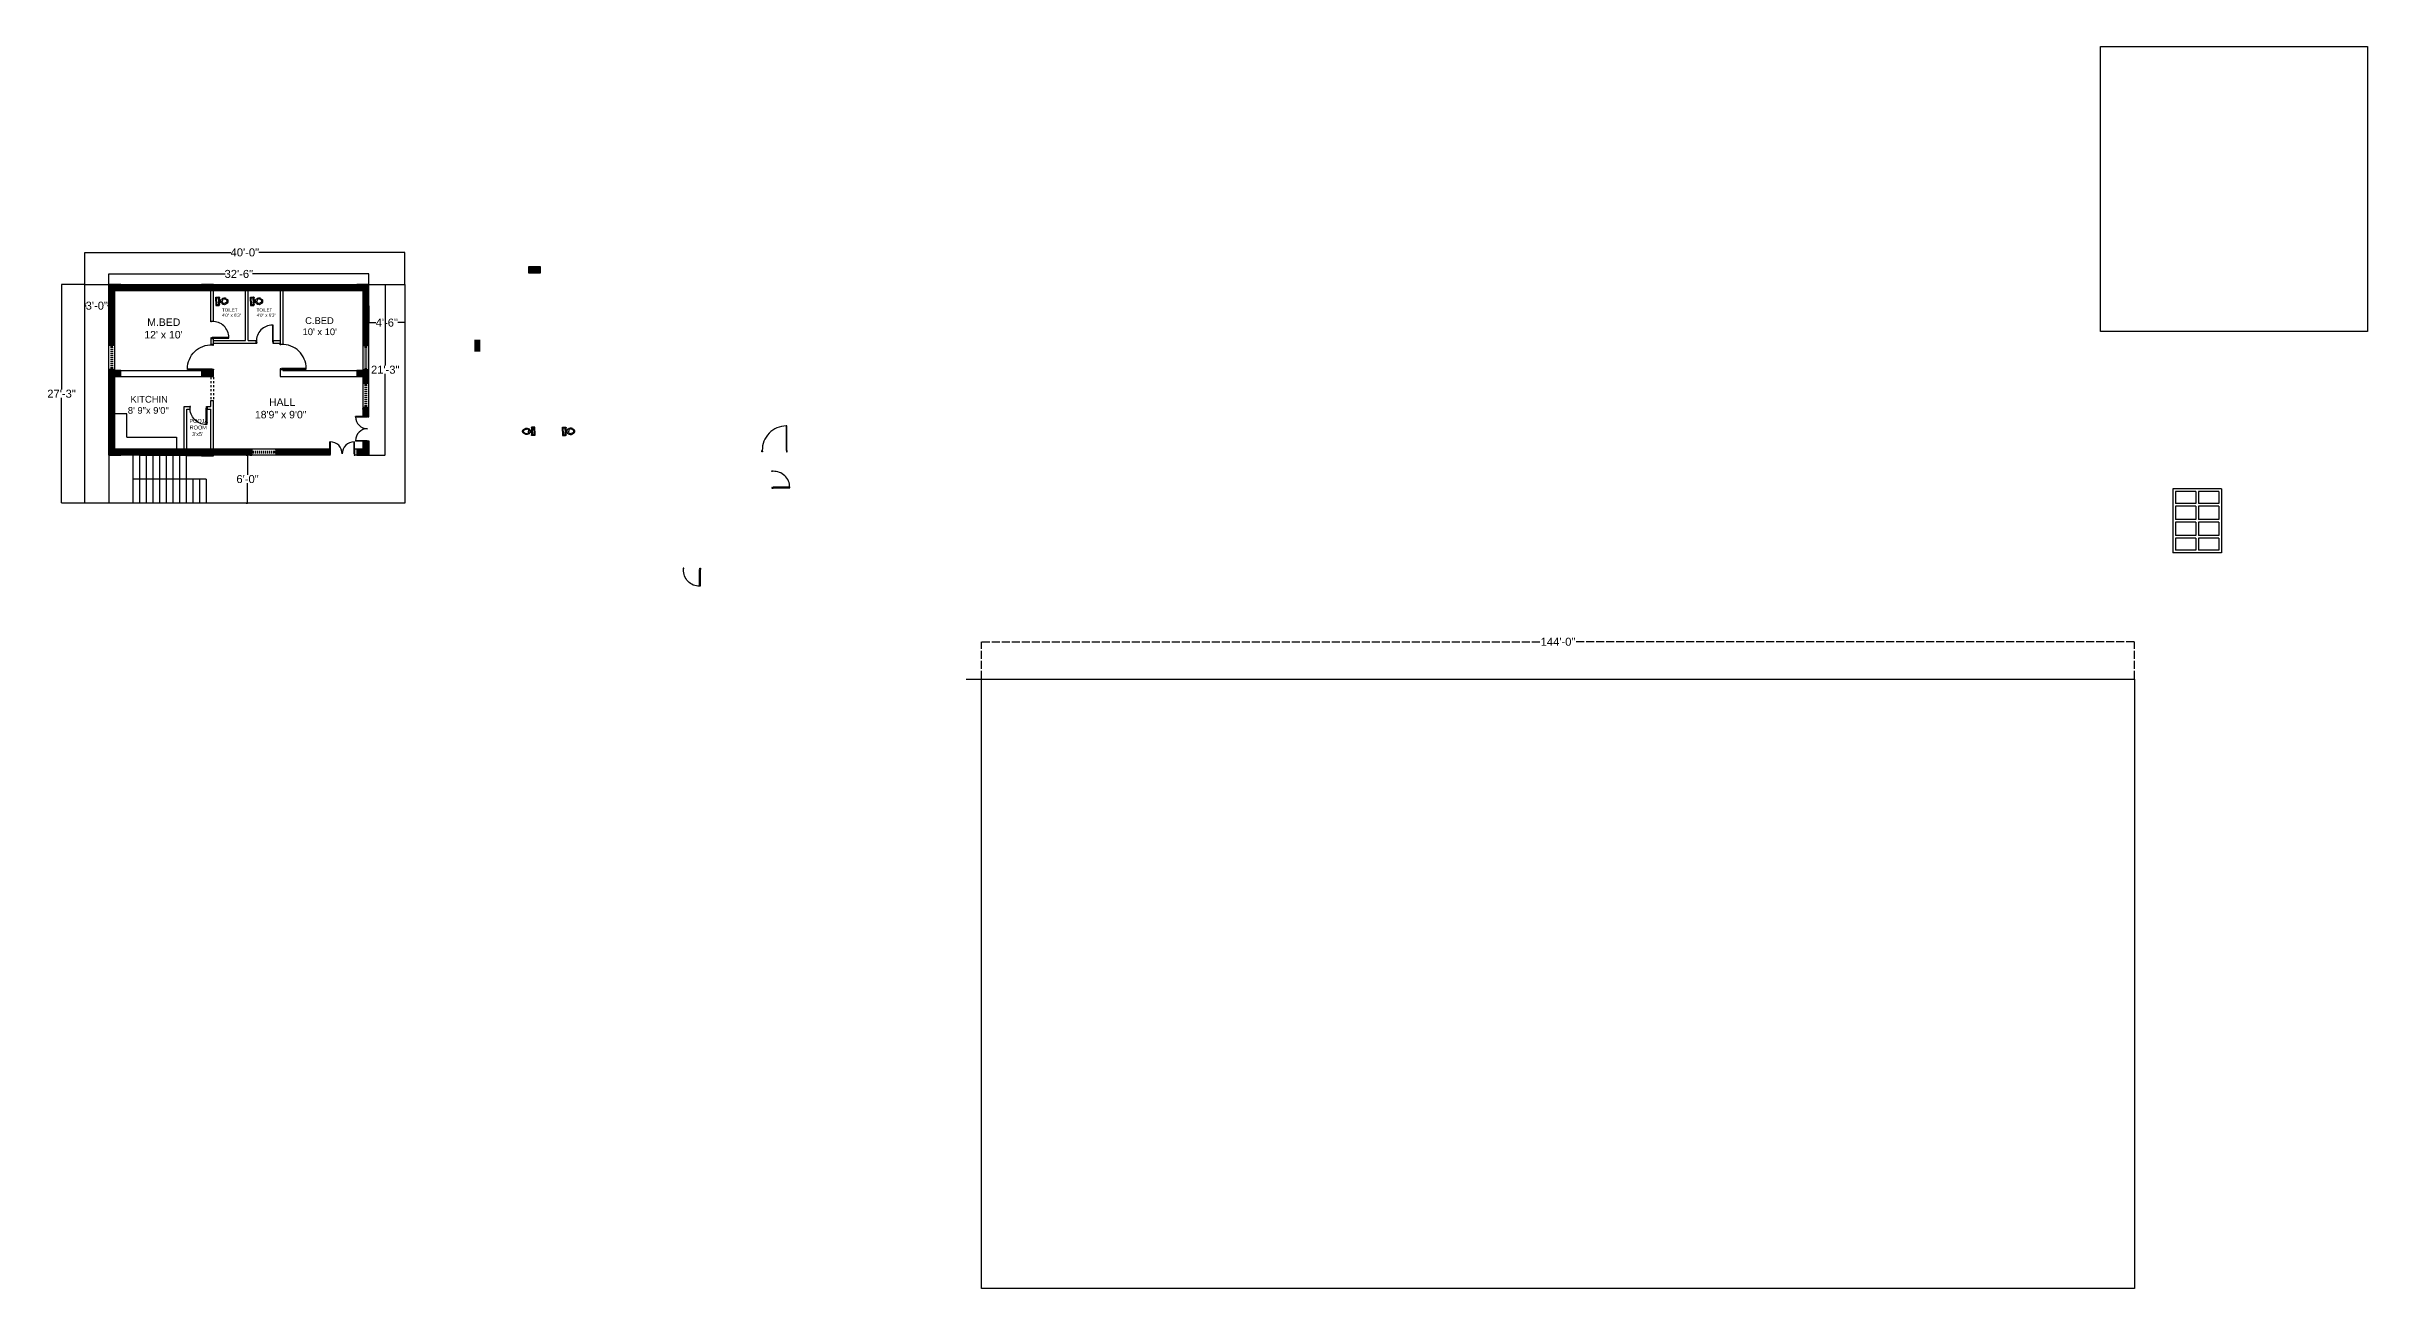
# Model space of a CAD drawing. Header units: inches. Extents: x -7493 to 22571, y -4428 to 5732.
# Drawn here: x -4310 to -829, y -3030 to -1168 of the extents above; entities that cross this region are included whole.
import ezdxf

# ---------------------------------------------------------------- set-up
doc = ezdxf.new("R2010")
doc.units = ezdxf.units.IN
doc.header["$MEASUREMENT"] = 0
doc.linetypes.add('ACAD_ISO02W100', pattern=[15, 12, -3])
doc.layers.add('dimentions', color=10, linetype='ACAD_ISO02W100')
doc.styles.get("Standard").update_dxf_attribs({"font": 'arial.ttf'})
doc.dimstyles.get("Standard").update_dxf_attribs({"dimtxt": 12, "dimasz": 0.18, "dimexe": 0, "dimexo": 0.0625, "dimgap": 0.09, "dimtad": 0, "dimtih": 1, "dimtoh": 1, "dimdec": 0, "dimrnd": 3, "dimzin": 3, "dimdsep": 46, "dimlunit": 3, "dimtxsty": 'Standard', "dimcen": 0.09, "dimclrd": 4, "dimclrt": 1, "dimadec": 0, "dimazin": 0, "dimtfac": 1, "dimtdec": 0, "dimtofl": 0, "dimtmove": 0, "dimatfit": 3, "dimfxl": 1, "dimtolj": 1, "dimtzin": 0, "dimarcsym": 0})
pattern_1 = [(45, (-123.36597, -32.24797), (-0.265165043, 0.265165043), []), (45, (-123.1892, -32.24797), (-0.265165043, 0.265165043), [])]

# ---------------------------------------------------------------- blocks, each defined once
blk = doc.blocks.new('new block')
at = {"color": 4}
for p, q in [((5074.4, -488.4), (5072.4, -488.4)), ((5072.4, -488.4), (5072.4, -488.9)), ((5072.4, -488.9), (5073.4, -488.9)), ((5073.4, -488.9), (5073.4, -489.4)), ((5073.4, -489.4), (5074.4, -489.4)), ((5074.4, -489.4), (5074.4, -488.4)), ((5072.4, -526.4), (5072.4, -525.9)), ((5072.4, -525.9), (5073.4, -525.9)), ((5074.4, -526.4), (5072.4, -526.4)), ((5073.4, -525.9), (5073.4, -525.4)), ((5073.4, -525.4), (5074.4, -525.4)), ((5074.4, -525.4), (5074.4, -526.4))]:
    blk.add_line(p, q, dxfattribs=at)
blk.add_lwpolyline([(5072.4, -488.9), (5035.4, -488.9), (5035.4, -489.9), (5072.4, -489.9)], close=True, dxfattribs=at)
blk.add_arc((5071.4, -489.9), 36, 179.9779, 271.5918, dxfattribs=at)
blk = doc.blocks.new('2')
at = {"color": 4}
for p, q in [((5142.7, -693.2), (5124.7, -693.2)), ((5124.7, -693.7), (5124.7, -693.2)), ((5142.7, -693.7), (5124.7, -693.7)), ((5144.7, -692.7), (5142.7, -692.7)), ((5142.7, -692.7), (5142.7, -693.2)), ((5142.7, -693.2), (5143.7, -693.2)), ((5143.7, -693.2), (5143.7, -693.7)), ((5143.7, -693.7), (5144.7, -693.7)), ((5144.7, -693.7), (5144.7, -692.7)), ((5142.7, -729.6), (5124.7, -729.6)), ((5124.7, -729.6), (5124.7, -730.2)), ((5142.7, -730.2), (5124.7, -730.2)), ((5142.7, -730.7), (5142.7, -730.2)), ((5142.7, -730.2), (5143.7, -730.2)), ((5142.7, -730.2), (5143.2, -730.2)), ((5144.7, -730.7), (5142.7, -730.7)), ((5143.7, -730.2), (5143.7, -729.7)), ((5143.7, -729.7), (5144.7, -729.7)), ((5144.7, -729.7), (5144.7, -730.7))]:
    blk.add_line(p, q, dxfattribs=at)
for points in [[(5124.7, -693.7), (5142.7, -693.7), (5142.7, -693.2), (5124.7, -693.2)], [(5124.7, -729.6), (5142.7, -729.6), (5142.7, -730.2), (5124.7, -730.2)]]:
    blk.add_lwpolyline(points, dxfattribs=at)
for centre, start, end in [((5142.7, -693.7), 180, 270), ((5142.7, -729.6), 90, 180)]:
    blk.add_arc(centre, 18, start, end, dxfattribs=at)
blk = doc.blocks.new('column')
at = {"true_color": 0x991b1e}
h = blk.add_hatch(color=244, dxfattribs=at)
h.dxf.hatch_style = 1
h.paths.add_polyline_path([(133, 336.4), (124, 336.4), (124, 318.4), (133, 318.4)])
blk.add_lwpolyline([(133, 318.4), (133, 336.4), (124, 336.4), (124, 318.4)], close=True)
blk = doc.blocks.new('4')
at = {"color": 4}
for p, q in [((5454.5, -549.1), (5454.5, -547.1)), ((5454.5, -547.1), (5455, -547.1)), ((5455.5, -549.1), (5454.5, -549.1)), ((5455, -547.1), (5455, -548.1)), ((5455, -548.1), (5455.5, -548.1)), ((5455.5, -548.1), (5455.5, -549.1)), ((5480, -548.1), (5479.5, -548.1)), ((5479.5, -548.1), (5479.5, -549.1)), ((5479.5, -549.1), (5480.5, -549.1)), ((5480.5, -547.1), (5480, -547.1)), ((5480, -547.1), (5480, -548.1)), ((5480.5, -549.1), (5480.5, -547.1))]:
    blk.add_line(p, q, dxfattribs=at)
blk.add_lwpolyline([(5480, -547.1), (5480, -522.1), (5479, -522.1), (5479, -547.1)], close=True, dxfattribs=at)
blk.add_arc((5479, -546.1), 24, 89.9502, 182.388, dxfattribs=at)
blk = doc.blocks.new('*D55')
at = {"color": 0, "lineweight": -2, "transparency": 16777216}
for p, q in [((-4252.3, -1524.7), (-4252.3, -1476.8)), ((-3772.3, -1524.7), (-3772.3, -1476.8))]:
    blk.add_line(p, q, dxfattribs=at)
at = {"color": 4, "lineweight": -2, "transparency": 16777216}
for p, q in [((-4252.1, -1476.8), (-4033.2, -1476.8)), ((-3772.5, -1476.8), (-3991.4, -1476.8))]:
    blk.add_line(p, q, dxfattribs=at)
at = {"color": 4, "transparency": 16777216}
for points in [[(-4252.1, -1476.8), (-4252.1, -1476.9), (-4252.3, -1476.8)], [(-3772.5, -1476.8), (-3772.5, -1476.9), (-3772.3, -1476.8)]]:
    blk.add_solid(points, dxfattribs=at)
at = {"layer": 'Defpoints', "color": 0, "transparency": 16777216}
for p in [(-4252.3, -1476.8), (-4252.3, -1524.7), (-3772.3, -1524.7)]:
    blk.add_point(p, dxfattribs=at)
at = {"color": 1, "transparency": 16777216, "insert": (-4012.3, -1476.8), "char_height": 12, "attachment_point": 5}
blk.add_mtext('\\A1;40\'-0"', dxfattribs=at)
blk = doc.blocks.new('*D56')
at = {"color": 0, "lineweight": -2, "transparency": 16777216}
for p, q in [((-4252.4, -1524.7), (-4287.2, -1524.7)), ((-4252.4, -1852.7), (-4287.2, -1852.7))]:
    blk.add_line(p, q, dxfattribs=at)
at = {"color": 4, "lineweight": -2, "transparency": 16777216}
for p, q in [((-4287.2, -1524.9), (-4287.2, -1682.5)), ((-4287.2, -1852.5), (-4287.2, -1694.9))]:
    blk.add_line(p, q, dxfattribs=at)
at = {"color": 4, "transparency": 16777216}
for points in [[(-4287.3, -1524.9), (-4287.2, -1524.9), (-4287.2, -1524.7)], [(-4287.3, -1852.5), (-4287.2, -1852.5), (-4287.2, -1852.7)]]:
    blk.add_solid(points, dxfattribs=at)
at = {"layer": 'Defpoints', "color": 0, "transparency": 16777216}
for p in [(-4252.3, -1524.7), (-4287.2, -1852.7), (-4252.3, -1852.7)]:
    blk.add_point(p, dxfattribs=at)
at = {"color": 1, "transparency": 16777216, "insert": (-4287.2, -1688.7), "char_height": 12, "attachment_point": 5}
blk.add_mtext('\\A1;27\'-3"', dxfattribs=at)
blk = doc.blocks.new('A$C73EC25F1')
for p, q in [((0.25, 0.74), (0, 0.74)), ((0, 0.74), (0, 0.55)), ((0, 0.55), (0.03, 0.52)), ((0.01, 0.74), (0.01, 0.56)), ((0.01, 0.56), (0.02, 0.55)), ((0.02, 0.55), (0.03, 0.53)), ((0.02, 0.55), (0.02, 0.55)), ((0.02, 0.55), (0.02, 0.55)), ((0.1, 0.56), (0.03, 0.53)), ((0.1, 0.54), (0.03, 0.52)), ((0.03, 0.52), (0.03, 0.52)), ((0.25, 0.7), (0.05, 0.7)), ((0.05, 0.7), (0.05, 0.59)), ((0.05, 0.59), (0.07, 0.59)), ((0.16, 0.6), (0.07, 0.59)), ((0.07, 0.59), (0.07, 0.59)), ((0.18, 0.56), (0.1, 0.56)), ((0.18, 0.54), (0.1, 0.54)), ((0.11, 0.4), (0.19, 0.45)), ((0.11, 0.29), (0.15, 0.34)), ((0.12, 0.24), (0.11, 0.29)), ((0.15, 0.15), (0.12, 0.24)), ((0.15, 0.34), (0.18, 0.35)), ((0.19, 0.08), (0.15, 0.15)), ((0.25, 0.58), (0.16, 0.6)), ((0.25, 0.53), (0.18, 0.56)), ((0.25, 0.52), (0.18, 0.54)), ((0.18, 0.35), (0.24, 0.36)), ((0.2, 0.51), (0.19, 0.47)), ((0.19, 0.47), (0.19, 0.45)), ((0.19, 0.45), (0.31, 0.45)), ((0.2, 0.08), (0.19, 0.08)), ((0.22, 0.53), (0.2, 0.51)), ((0.21, 0.49), (0.2, 0.49)), ((0.2, 0.49), (0.2, 0.49)), ((0.2, 0.49), (0.2, 0.49)), ((0.2, 0.49), (0.2, 0.48)), ((0.2, 0.48), (0.21, 0.48)), ((0.2, 0.08), (0.22, 0.06)), ((0.25, 0.5), (0.21, 0.5)), ((0.21, 0.5), (0.21, 0.5)), ((0.21, 0.5), (0.21, 0.49)), ((0.21, 0.48), (0.25, 0.48)), ((0.21, 0.48), (0.21, 0.48)), ((0.21, 0.48), (0.21, 0.48)), ((0.22, 0.06), (0.25, 0.06)), ((0.23, 0.45), (0.23, 0.48)), ((0.24, 0.36), (0.25, 0.36)), ((0.25, 0.74), (0.5, 0.74)), ((0.25, 0.7), (0.45, 0.7)), ((0.26, 0.58), (0.25, 0.58)), ((0.32, 0.56), (0.25, 0.53)), ((0.32, 0.54), (0.25, 0.52)), ((0.25, 0.52), (0.25, 0.52)), ((0.25, 0.5), (0.29, 0.5)), ((0.29, 0.48), (0.25, 0.48)), ((0.26, 0.36), (0.25, 0.36)), ((0.25, 0.06), (0.27, 0.06)), ((0.35, 0.6), (0.26, 0.58)), ((0.32, 0.35), (0.26, 0.36)), ((0.27, 0.45), (0.27, 0.48)), ((0.27, 0.06), (0.29, 0.07)), ((0.3, 0.52), (0.28, 0.53)), ((0.29, 0.49), (0.29, 0.5)), ((0.29, 0.5), (0.29, 0.5)), ((0.3, 0.49), (0.29, 0.49)), ((0.29, 0.48), (0.29, 0.48)), ((0.29, 0.48), (0.29, 0.48)), ((0.29, 0.48), (0.3, 0.48)), ((0.29, 0.07), (0.3, 0.08)), ((0.31, 0.49), (0.3, 0.52)), ((0.3, 0.48), (0.3, 0.49)), ((0.3, 0.49), (0.3, 0.49)), ((0.3, 0.49), (0.3, 0.49)), ((0.3, 0.08), (0.31, 0.08)), ((0.31, 0.45), (0.31, 0.49)), ((0.31, 0.45), (0.39, 0.4)), ((0.31, 0.08), (0.35, 0.15)), ((0.4, 0.56), (0.32, 0.56)), ((0.4, 0.54), (0.32, 0.54)), ((0.35, 0.34), (0.32, 0.35)), ((0.44, 0.59), (0.35, 0.6)), ((0.39, 0.29), (0.35, 0.34)), ((0.35, 0.15), (0.38, 0.24)), ((0.38, 0.24), (0.39, 0.29)), ((0.47, 0.53), (0.4, 0.56)), ((0.47, 0.52), (0.4, 0.54)), ((0.45, 0.59), (0.44, 0.59)), ((0.45, 0.7), (0.45, 0.59)), ((0.48, 0.55), (0.47, 0.53)), ((0.5, 0.55), (0.47, 0.52)), ((0.48, 0.55), (0.49, 0.55)), ((0.49, 0.74), (0.49, 0.56)), ((0.49, 0.55), (0.49, 0.56)), ((0.49, 0.56), (0.49, 0.56)), ((0.5, 0.74), (0.5, 0.55))]:
    blk.add_line(p, q)
for centre, radius, start, end in [((2.43, -0.34), 2.44, 164.6178, 166.2484), ((0.21, 0.2), 0.154, 166.557, 173.0452), ((0.1, 0.22), 0.0446, 174.3642, 199.9942), ((0.68, 0.44), 0.667, 201.1305, 207.7446), ((0.76, 0.12), 0.711, 161.1022, 164.4404), ((1.21, -0.04), 1.18, 158.3153, 160.9044), ((0.48, 0.34), 0.436, 208.1436, 219.081), ((0.34, 0.22), 0.255, 219.2937, 233.7294), ((0.22, 0.07), 0.061, 233.2861, 254.7689), ((0.27, 0.24), 0.241, 253.7934, 264.6213), ((0.23, 0.24), 0.241, 275.3787, 286.2066), ((0.28, 0.07), 0.061, 285.2311, 306.7139), ((0.16, 0.22), 0.255, 306.2706, 320.7063), ((0.02, 0.34), 0.436, 320.919, 331.8564), ((-0.71, -0.04), 1.18, 19.0956, 21.6847), ((-0.26, 0.12), 0.711, 15.5596, 18.8978), ((-0.18, 0.44), 0.667, 332.2554, 338.8695), ((-1.93, -0.34), 2.44, 13.7516, 15.3822), ((0.29, 0.2), 0.154, 6.9548, 13.443), ((0.4, 0.22), 0.0446, 340.0058, 5.6358)]:
    blk.add_arc(centre, radius, start, end)
blk = doc.blocks.new('*D57')
at = {"color": 0, "lineweight": -2, "transparency": 16777216}
for p, q in [((-4252.3, -1553), (-4252.3, -1556.7)), ((-4216.3, -1553), (-4216.3, -1556.7))]:
    blk.add_line(p, q, dxfattribs=at)
at = {"color": 4, "lineweight": -2, "transparency": 16777216}
for p, q in [((-4252.1, -1556.7), (-4250.3, -1556.7)), ((-4216.5, -1556.7), (-4218.3, -1556.7))]:
    blk.add_line(p, q, dxfattribs=at)
at = {"color": 4, "transparency": 16777216}
for points in [[(-4252.1, -1556.6), (-4252.1, -1556.7), (-4252.3, -1556.7)], [(-4216.5, -1556.6), (-4216.5, -1556.7), (-4216.3, -1556.7)]]:
    blk.add_solid(points, dxfattribs=at)
at = {"layer": 'Defpoints', "color": 0, "transparency": 16777216}
for p in [(-4252.3, -1552.9), (-4252.3, -1556.7), (-4216.3, -1552.9)]:
    blk.add_point(p, dxfattribs=at)
at = {"color": 1, "transparency": 16777216, "insert": (-4234.3, -1556.7), "char_height": 12, "attachment_point": 5}
blk.add_mtext('\\A1;3\'-0"', dxfattribs=at)
blk = doc.blocks.new('*D58')
at = {"color": 0, "lineweight": -2, "transparency": 16777216}
for p, q in [((-3826.3, -1556.7), (-3826.3, -1582.1)), ((-3772.3, -1556.7), (-3772.3, -1582.1))]:
    blk.add_line(p, q, dxfattribs=at)
at = {"color": 4, "lineweight": -2, "transparency": 16777216}
for p, q in [((-3826.1, -1582.1), (-3815.6, -1582.1)), ((-3772.5, -1582.1), (-3783, -1582.1))]:
    blk.add_line(p, q, dxfattribs=at)
at = {"color": 4, "transparency": 16777216}
for points in [[(-3826.1, -1582.1), (-3826.1, -1582.2), (-3826.3, -1582.1)], [(-3772.5, -1582.1), (-3772.5, -1582.2), (-3772.3, -1582.1)]]:
    blk.add_solid(points, dxfattribs=at)
at = {"layer": 'Defpoints', "color": 0, "transparency": 16777216}
for p in [(-3826.3, -1556.7), (-3772.3, -1556.7), (-3826.3, -1582.1)]:
    blk.add_point(p, dxfattribs=at)
at = {"color": 1, "transparency": 16777216, "insert": (-3799.3, -1582.1), "char_height": 12, "attachment_point": 5}
blk.add_mtext('\\A1;4\'-6"', dxfattribs=at)
blk = doc.blocks.new('*D59')
at = {"color": 0, "lineweight": -2, "transparency": 16777216}
for p, q in [((-4010.5, -1780.7), (-4008.2, -1780.7)), ((-4010.5, -1852.7), (-4008.2, -1852.7))]:
    blk.add_line(p, q, dxfattribs=at)
at = {"color": 4, "lineweight": -2, "transparency": 16777216}
for p, q in [((-4008.2, -1780.9), (-4008.2, -1810.5)), ((-4008.2, -1852.5), (-4008.2, -1822.9))]:
    blk.add_line(p, q, dxfattribs=at)
at = {"color": 4, "transparency": 16777216}
for points in [[(-4008.2, -1780.9), (-4008.2, -1780.9), (-4008.2, -1780.7)], [(-4008.2, -1852.5), (-4008.2, -1852.5), (-4008.2, -1852.7)]]:
    blk.add_solid(points, dxfattribs=at)
at = {"layer": 'Defpoints', "color": 0, "transparency": 16777216}
for p in [(-4010.5, -1780.7), (-4010.5, -1852.7), (-4008.2, -1852.7)]:
    blk.add_point(p, dxfattribs=at)
at = {"color": 1, "transparency": 16777216, "insert": (-4008.2, -1816.7), "char_height": 12, "attachment_point": 5}
blk.add_mtext('\\A1;6\'-0"', dxfattribs=at)
blk = doc.blocks.new('*D60')
at = {"color": 0, "lineweight": -2, "transparency": 16777216}
for p, q in [((-4216.3, -1524.7), (-4216.3, -1509.1)), ((-3826.3, -1524.7), (-3826.3, -1509.1))]:
    blk.add_line(p, q, dxfattribs=at)
at = {"color": 4, "lineweight": -2, "transparency": 16777216}
for p, q in [((-4216.1, -1509.1), (-4042, -1509.1)), ((-3826.5, -1509.1), (-4000.6, -1509.1))]:
    blk.add_line(p, q, dxfattribs=at)
at = {"color": 4, "transparency": 16777216}
for points in [[(-4216.1, -1509), (-4216.1, -1509.1), (-4216.3, -1509.1)], [(-3826.5, -1509), (-3826.5, -1509.1), (-3826.3, -1509.1)]]:
    blk.add_solid(points, dxfattribs=at)
at = {"layer": 'Defpoints', "color": 0, "transparency": 16777216}
for p in [(-4216.3, -1509.1), (-4216.3, -1524.7), (-3826.3, -1524.7)]:
    blk.add_point(p, dxfattribs=at)
at = {"color": 1, "transparency": 16777216, "insert": (-4021.3, -1509.1), "char_height": 12, "attachment_point": 5}
blk.add_mtext('\\A1;32\'-6"', dxfattribs=at)
blk = doc.blocks.new('*D61')
at = {"color": 0, "lineweight": -2, "transparency": 16777216}
for p, q in [((-3826.2, -1524.7), (-3801.7, -1524.7)), ((-3826.2, -1780.7), (-3801.7, -1780.7))]:
    blk.add_line(p, q, dxfattribs=at)
at = {"color": 4, "lineweight": -2, "transparency": 16777216}
for p, q in [((-3801.7, -1524.9), (-3801.7, -1646.5)), ((-3801.7, -1780.5), (-3801.7, -1658.9))]:
    blk.add_line(p, q, dxfattribs=at)
at = {"color": 4, "transparency": 16777216}
for points in [[(-3801.8, -1524.9), (-3801.7, -1524.9), (-3801.7, -1524.7)], [(-3801.8, -1780.5), (-3801.7, -1780.5), (-3801.7, -1780.7)]]:
    blk.add_solid(points, dxfattribs=at)
at = {"layer": 'Defpoints', "color": 0, "transparency": 16777216}
for p in [(-3826.3, -1524.7), (-3826.3, -1780.7), (-3801.7, -1780.7)]:
    blk.add_point(p, dxfattribs=at)
at = {"color": 1, "transparency": 16777216, "insert": (-3801.7, -1652.7), "char_height": 12, "attachment_point": 5}
blk.add_mtext('\\A1;21\'-3"', dxfattribs=at)
blk = doc.blocks.new('*D68')
at = {"layer": 'Defpoints', "color": 0, "transparency": 16777216}
for p in [(-1178.3, -2060.6), (-2907.2, -2116.5), (-1178.3, -2116.5)]:
    blk.add_point(p, dxfattribs=at)
at = {"layer": 'dimentions', "color": 0, "lineweight": -2, "transparency": 16777216}
for p, q in [((-2907.2, -2116.4), (-2907.2, -2060.6)), ((-2907, -2060.6), (-2067.5, -2060.6)), ((-1178.5, -2060.6), (-2017.9, -2060.6)), ((-1178.3, -2116.4), (-1178.3, -2060.6))]:
    blk.add_line(p, q, dxfattribs=at)
at = {"layer": 'dimentions', "color": 0, "transparency": 16777216}
for points in [[(-2907, -2060.5), (-2907, -2060.6), (-2907.2, -2060.6)], [(-1178.5, -2060.5), (-1178.5, -2060.6), (-1178.3, -2060.6)]]:
    blk.add_solid(points, dxfattribs=at)
at = {"layer": 'dimentions', "color": 5, "transparency": 16777216, "insert": (-2042.7, -2060.6), "char_height": 12, "attachment_point": 5}
blk.add_mtext('\\A1;144\'-0"', dxfattribs=at)

msp = doc.modelspace()

# ---------------------------------------------------------------- hatches: boundary and pattern name
at = {"true_color": 0xf8d731}
h = msp.add_hatch(dxfattribs=at)
h.set_pattern_fill('ANSI32', color=40)
h.set_pattern_definition(pattern_1)
h.paths.add_polyline_path([(-4077.3, -1524.7), (-4198.3, -1524.7), (-4198.3, -1533.7), (-4077.3, -1533.7)])
h.paths.add_polyline_path([(-4207.3, -1533.7), (-4216.3, -1533.7), (-4216.3, -1616.2), (-4207.3, -1616.2)])
h.paths.add_polyline_path([(-3844.3, -1524.7), (-4059.3, -1524.7), (-4059.3, -1533.7), (-3844.3, -1533.7)])
h.paths.add_polyline_path([(-3826.3, -1533.7), (-3835.3, -1533.7), (-3835.3, -1616.7), (-3826.3, -1616.7)])
h = msp.add_hatch(color=2)
h.dxf.hatch_style = 1
h.paths.add_polyline_path([(-4209.8, -1619.2), (-4209.8, -1616.2), (-4213.8, -1616.2), (-4213.8, -1619.2)])
h.paths.add_polyline_path([(-4209.8, -1652.2), (-4209.8, -1649.2), (-4213.8, -1649.2), (-4213.8, -1652.2)])
h = msp.add_hatch(color=2)
h.dxf.hatch_style = 1
h.paths.add_polyline_path([(-3828.8, -1619.7), (-3828.8, -1616.7), (-3832.8, -1616.7), (-3832.8, -1619.7)])
h.paths.add_polyline_path([(-3828.8, -1652.7), (-3828.8, -1649.7), (-3832.8, -1649.7), (-3832.8, -1652.7)])
at = {"true_color": 0x991b1e}
h = msp.add_hatch(color=244, dxfattribs=at)
h.dxf.hatch_style = 1
h.paths.add_polyline_path([(-3659.1, -1607.4), (-3668.1, -1607.4), (-3668.1, -1625.4), (-3659.1, -1625.4)])
at = {"true_color": 0xf8d731}
h = msp.add_hatch(dxfattribs=at)
h.set_pattern_fill('ANSI32', color=40)
h.set_pattern_definition(pattern_1)
h.paths.add_polyline_path([(-3826.3, -1662.7), (-3835.3, -1662.7), (-3835.3, -1673.4), (-3826.3, -1673.4)])
h.paths.add_polyline_path([(-3826.3, -1709.4), (-3835.3, -1709.4), (-3835.3, -1722.1), (-3826.3, -1722.1)])
h.paths.add_polyline_path([(-3826.3, -1760.1), (-3828.3, -1760.1), (-3835.3, -1760.1), (-3835.3, -1771.7), (-3826.3, -1771.7)])
h.paths.add_polyline_path([(-3885.3, -1771.7), (-3966, -1771.7), (-3966, -1780.7), (-3885.3, -1780.7)])
h.paths.add_polyline_path([(-4002, -1780.7), (-4059.3, -1780.7), (-4059.3, -1781.7), (-4077.3, -1781.7), (-4216.3, -1780.7), (-4077.3, -1780.7), (-4077.3, -1771.7), (-4002, -1771.7)])
h.paths.add_polyline_path([(-4077.3, -1771.7), (-4207.3, -1771.7), (-4207.3, -1652.2), (-4216.3, -1652.2), (-4216.3, -1780.7), (-4077.3, -1780.7)])
h = msp.add_hatch(color=2)
h.dxf.hatch_style = 1
h.paths.add_polyline_path([(-3828.8, -1676.4), (-3828.8, -1673.4), (-3832.8, -1673.4), (-3832.8, -1676.4)])
h.paths.add_polyline_path([(-3828.8, -1709.4), (-3828.8, -1706.4), (-3832.8, -1706.4), (-3832.8, -1709.4)])
h = msp.add_hatch(color=2)
h.dxf.hatch_style = 1
h.paths.add_polyline_path([(-3999, -1774.2), (-4002, -1774.2), (-4002, -1778.2), (-3999, -1778.2)])
h.paths.add_polyline_path([(-3966, -1774.2), (-3969, -1774.2), (-3969, -1778.2), (-3966, -1778.2)])

# ---------------------------------------------------------------- linework, layer by layer
for p, q in [((-4252.3, -1524.7), (-3772.3, -1524.7)), ((-4252.3, -1852.7), (-4252.3, -1524.7)), ((-4216.3, -1780.7), (-4216.3, -1524.7)), ((-3826.3, -1722.1), (-3826.3, -1524.7)), ((-3772.3, -1524.7), (-3772.3, -1852.7)), ((-4207.3, -1533.7), (-3835.3, -1533.7)), ((-4207.3, -1771.7), (-4207.3, -1533.7)), ((-4063.3, -1580.9), (-4063.3, -1533.7)), ((-4059.3, -1579.9), (-4059.3, -1533.7)), ((-4011.3, -1608.7), (-4011.3, -1533.7)), ((-4007.3, -1608.7), (-4007.3, -1533.7)), ((-3959.3, -1533.7), (-3959.3, -1614.7)), ((-3955.3, -1533.7), (-3955.3, -1614.2)), ((-3835.3, -1533.7), (-3835.3, -1722.1)), ((-4063.3, -1579.9), (-4059.3, -1579.9)), ((-4207.3, -1616.2), (-4216.3, -1616.2)), ((-4213.8, -1619.2), (-4209.8, -1619.2)), ((-4213.8, -1622.2), (-4209.8, -1622.2)), ((-4213.8, -1625.2), (-4209.8, -1625.2)), ((-4213.8, -1628.2), (-4209.8, -1628.2)), ((-4213.8, -1631.2), (-4209.8, -1631.2)), ((-4213.8, -1634.2), (-4209.8, -1634.2)), ((-4063.3, -1605.9), (-4059.3, -1605.9)), ((-4063.3, -1605.9), (-4063.3, -1614.7)), ((-4059.3, -1614.7), (-4063.3, -1614.7)), ((-4059.3, -1614.7), (-4059.3, -1605.9)), ((-4059.3, -1608.7), (-4011.3, -1608.7)), ((-4059.3, -1612.7), (-3994.4, -1612.7)), ((-4059.3, -1615.7), (-4059.3, -1612.7)), ((-4007.3, -1608.7), (-3995.4, -1608.7)), ((-3995.4, -1612.7), (-3995.4, -1608.7)), ((-3970.4, -1612.7), (-3959.3, -1612.7)), ((-3969.4, -1608.7), (-3959.3, -1608.7)), ((-3969.4, -1611.7), (-3969.4, -1608.7)), ((-3959.3, -1612.7), (-3959.3, -1615.2)), ((-3959.3, -1614.2), (-3955.3, -1614.2)), ((-3826.3, -1616.7), (-3835.3, -1616.7)), ((-3832.8, -1619.7), (-3828.8, -1619.7)), ((-3832.8, -1622.7), (-3828.8, -1622.7)), ((-3832.8, -1625.7), (-3828.8, -1625.7)), ((-3832.8, -1628.7), (-3828.8, -1628.7)), ((-3832.8, -1631.7), (-3828.8, -1631.7)), ((-3832.8, -1634.7), (-3828.8, -1634.7)), ((-4207.3, -1652.2), (-4216.3, -1652.2)), ((-4213.8, -1637.2), (-4209.8, -1637.2)), ((-4213.8, -1640.2), (-4209.8, -1640.2)), ((-4213.8, -1643.2), (-4209.8, -1643.2)), ((-4213.8, -1646.2), (-4209.8, -1646.2)), ((-4213.8, -1649.2), (-4209.8, -1649.2)), ((-4213.8, -1652.2), (-4209.8, -1652.2)), ((-4207.3, -1652.2), (-4207.3, -1651.2)), ((-4207.3, -1653.7), (-4063.3, -1653.7)), ((-4207.3, -1662.7), (-4063.3, -1662.7)), ((-4063.3, -1653.7), (-4063.3, -1652.7)), ((-4059.3, -1652.7), (-4063.3, -1652.7)), ((-4059.3, -1662.7), (-4059.3, -1651.7)), ((-3959.3, -1651.2), (-3959.3, -1662.7)), ((-3959.3, -1652.2), (-3955.3, -1652.2)), ((-3959.3, -1662.7), (-3835.3, -1662.7)), ((-3955.3, -1652.2), (-3955.3, -1653.7)), ((-3955.3, -1653.7), (-3835.3, -1653.7)), ((-3826.3, -1652.7), (-3835.3, -1652.7)), ((-3832.8, -1637.7), (-3828.8, -1637.7)), ((-3832.8, -1640.7), (-3828.8, -1640.7)), ((-3832.8, -1643.7), (-3828.8, -1643.7)), ((-3832.8, -1646.7), (-3828.8, -1646.7)), ((-3832.8, -1649.7), (-3828.8, -1649.7)), ((-3832.8, -1652.7), (-3828.8, -1652.7)), ((-4063.3, -1698.7), (-4059.3, -1698.7)), ((-4063.3, -1707.7), (-4063.3, -1698.7)), ((-4059.3, -1771.7), (-4059.3, -1698.7)), ((-3826.3, -1673.4), (-3835.3, -1673.4)), ((-3832.8, -1676.4), (-3828.8, -1676.4)), ((-3832.8, -1679.4), (-3828.8, -1679.4)), ((-3832.8, -1682.4), (-3828.8, -1682.4)), ((-3832.8, -1685.4), (-3828.8, -1685.4)), ((-3832.8, -1688.4), (-3828.8, -1688.4)), ((-3832.8, -1691.4), (-3828.8, -1691.4)), ((-3832.8, -1694.4), (-3828.8, -1694.4)), ((-3832.8, -1697.4), (-3828.8, -1697.4)), ((-3832.8, -1700.4), (-3828.8, -1700.4)), ((-3832.8, -1703.4), (-3828.8, -1703.4)), ((-4189.3, -1718.8), (-4207.3, -1718.8)), ((-4189.3, -1753.7), (-4189.3, -1718.8)), ((-4103.3, -1771.7), (-4103.3, -1707.7)), ((-4103.3, -1707.7), (-4095, -1707.7)), ((-4099.3, -1771.7), (-4099.3, -1711.7)), ((-4099.3, -1711.7), (-4095, -1711.7)), ((-4095, -1707.7), (-4095, -1711.7)), ((-4069, -1707.7), (-4063.3, -1707.7)), ((-4069, -1707.7), (-4069, -1711.7)), ((-4069, -1711.7), (-4063.3, -1711.7)), ((-4063.3, -1771.7), (-4063.3, -1711.7)), ((-3826.3, -1709.4), (-3835.3, -1709.4)), ((-3826.3, -1722.1), (-3835.3, -1722.1)), ((-3832.8, -1706.4), (-3828.8, -1706.4)), ((-3832.8, -1709.4), (-3828.8, -1709.4)), ((-3885.3, -1771.7), (-4207.3, -1771.7)), ((-4189.3, -1753.7), (-4115, -1753.7)), ((-4115, -1753.7), (-4115, -1771.7)), ((-4002, -1771.7), (-4002, -1780.7)), ((-3999, -1778.2), (-3999, -1774.2)), ((-3996, -1778.2), (-3996, -1774.2)), ((-3993, -1778.2), (-3993, -1774.2)), ((-3990, -1778.2), (-3990, -1774.2)), ((-3987, -1778.2), (-3987, -1774.2)), ((-3984, -1778.2), (-3984, -1774.2)), ((-3981, -1778.2), (-3981, -1774.2)), ((-3978, -1778.2), (-3978, -1774.2)), ((-3975, -1778.2), (-3975, -1774.2)), ((-3972, -1778.2), (-3972, -1774.2)), ((-3969, -1778.2), (-3969, -1774.2)), ((-3966, -1771.7), (-3966, -1780.7)), ((-3966, -1778.2), (-3966, -1774.2)), ((-3885.3, -1780.7), (-3885.3, -1771.7)), ((-3835.3, -1771.7), (-3847.3, -1771.7)), ((-3847.3, -1780.7), (-3847.3, -1771.7)), ((-3826.3, -1760.1), (-3835.3, -1760.1)), ((-3835.3, -1760.1), (-3835.3, -1771.7)), ((-3826.3, -1759.1), (-3826.3, -1780.7)), ((-4216.3, -1780.7), (-4216.3, -1852.7)), ((-3884.3, -1780.7), (-4216.3, -1780.7)), ((-4180.3, -1780.7), (-4180.3, -1852.7)), ((-4170.3, -1780.7), (-4170.3, -1852.7)), ((-4160.3, -1780.7), (-4160.3, -1852.7)), ((-4150.3, -1780.7), (-4150.3, -1852.7)), ((-4140.3, -1780.7), (-4140.3, -1852.7)), ((-4130.3, -1780.7), (-4130.3, -1852.7)), ((-4120.3, -1780.7), (-4120.3, -1852.7)), ((-4110.3, -1780.7), (-4110.3, -1852.7)), ((-4100.3, -1780.7), (-4100.3, -1852.7)), ((-3826.3, -1780.7), (-3848.3, -1780.7)), ((-4070.3, -1816.7), (-4180.3, -1816.7)), ((-4090.3, -1816.7), (-4090.3, -1852.7)), ((-4080.3, -1816.7), (-4080.3, -1852.7)), ((-4070.3, -1816.7), (-4070.3, -1852.7)), ((-1047.8, -1831.1), (-1120.8, -1831.1)), ((-1120.8, -1831.1), (-1120.8, -1927.1)), ((-1086.3, -1835.1), (-1116.8, -1835.1)), ((-1116.8, -1835.1), (-1116.8, -1853.1)), ((-1086.3, -1835.1), (-1086.3, -1853.1)), ((-1051.8, -1835.1), (-1082.3, -1835.1)), ((-1082.3, -1835.1), (-1082.3, -1853.1)), ((-1051.8, -1835.1), (-1051.8, -1853.1)), ((-1047.8, -1831.1), (-1047.8, -1927.1)), ((-3772.3, -1852.7), (-4252.3, -1852.7)), ((-1086.3, -1853.1), (-1116.8, -1853.1)), ((-1086.3, -1857.1), (-1116.8, -1857.1)), ((-1116.8, -1857.1), (-1116.8, -1877.1)), ((-1086.3, -1877.1), (-1116.8, -1877.1)), ((-1086.3, -1857.1), (-1086.3, -1877.1)), ((-1051.8, -1853.1), (-1082.3, -1853.1)), ((-1051.8, -1857.1), (-1082.3, -1857.1)), ((-1082.3, -1857.1), (-1082.3, -1877.1)), ((-1051.8, -1877.1), (-1082.3, -1877.1)), ((-1051.8, -1857.1), (-1051.8, -1877.1)), ((-1086.3, -1881.1), (-1116.8, -1881.1)), ((-1116.8, -1881.1), (-1116.8, -1901.1)), ((-1086.3, -1901.1), (-1116.8, -1901.1)), ((-1086.3, -1905.1), (-1116.8, -1905.1)), ((-1116.8, -1905.1), (-1116.8, -1923.1)), ((-1086.3, -1881.1), (-1086.3, -1901.1)), ((-1086.3, -1905.1), (-1086.3, -1923.1)), ((-1051.8, -1881.1), (-1082.3, -1881.1)), ((-1082.3, -1881.1), (-1082.3, -1901.1)), ((-1051.8, -1901.1), (-1082.3, -1901.1)), ((-1051.8, -1905.1), (-1082.3, -1905.1)), ((-1082.3, -1905.1), (-1082.3, -1923.1)), ((-1051.8, -1881.1), (-1051.8, -1901.1)), ((-1051.8, -1905.1), (-1051.8, -1923.1)), ((-1047.8, -1927.1), (-1120.8, -1927.1)), ((-1086.3, -1923.1), (-1116.8, -1923.1)), ((-1051.8, -1923.1), (-1082.3, -1923.1)), ((-2930.4, -2116.5), (-1178.3, -2116.5)), ((-2907.2, -3030.4), (-2907.2, -2116.5)), ((-1178.3, -2116.5), (-1178.3, -3030.4)), ((-1178.3, -3030.4), (-2907.2, -3030.4))]:
    msp.add_line(p, q)
at = {"color": 7, "lineweight": 0}
for p, q in [((-4077.3, -1524.7), (-4198.3, -1524.7)), ((-3844.3, -1524.7), (-4059.3, -1524.7)), ((-4216.3, -1533.7), (-4216.3, -1616.2)), ((-4207.3, -1616.2), (-4207.3, -1533.7)), ((-4198.3, -1533.7), (-4077.3, -1533.7)), ((-4059.3, -1533.7), (-3844.3, -1533.7)), ((-3835.3, -1533.7), (-3835.3, -1616.7)), ((-3826.3, -1616.7), (-3826.3, -1533.7)), ((-4216.3, -1616.2), (-4207.3, -1616.2)), ((-3835.3, -1616.7), (-3826.3, -1616.7))]:
    msp.add_line(p, q, dxfattribs=at)
at = {"lineweight": 0}
for p, q in [((-4198.3, -1524.7), (-4198.3, -1533.7)), ((-4077.3, -1533.7), (-4077.3, -1524.7)), ((-4059.3, -1524.7), (-4059.3, -1533.7)), ((-3844.3, -1533.7), (-3844.3, -1524.7)), ((-4207.3, -1533.7), (-4216.3, -1533.7)), ((-3826.3, -1533.7), (-3835.3, -1533.7))]:
    msp.add_line(p, q, dxfattribs=at)
at = {"color": 217, "true_color": 0x93278f}
for p, q in [((-4063.3, -1663.8), (-4063.3, -1666.8)), ((-4063.3, -1669.8), (-4063.3, -1672.8)), ((-4059.3, -1663.8), (-4059.3, -1666.8)), ((-4059.3, -1669.8), (-4059.3, -1672.8)), ((-4063.3, -1675.8), (-4063.3, -1678.8)), ((-4063.3, -1681.8), (-4063.3, -1684.8)), ((-4063.3, -1687.8), (-4063.3, -1690.8)), ((-4063.3, -1693.8), (-4063.3, -1696.8)), ((-4059.3, -1675.8), (-4059.3, -1678.8)), ((-4059.3, -1681.8), (-4059.3, -1684.8)), ((-4059.3, -1687.8), (-4059.3, -1690.8)), ((-4059.3, -1693.8), (-4059.3, -1696.8))]:
    msp.add_line(p, q, dxfattribs=at)
at = {"color": 4}
msp.add_lwpolyline([(-1229, -1167.9), (-828.5, -1167.9), (-828.5, -1595.6), (-1229, -1595.6)], close=True, dxfattribs=at)

# ---------------------------------------------------------------- block references
for name, p, rotation in [('column', (-4534.7, -1400.7), 270), ('column', (-4395.7, -1400.7), 270), ('column', (-4162.7, -1400.7), 270), ('column', (-3905.4, -1374.3), 270), ('4', (-3514.2, 3874.6), 270.0000000000002), ('column', (-4534.7, -1529.7), 270), ('column', (-4395.7, -1529.7), 270), ('column', (-4162.7, -1529.7), 270), ('column', (-4534.7, -1647.7), 270), ('column', (-4395.7, -1648.7), 270), ('2', (-3154.6, 3364), 270), ('column', (-4162.7, -1647.7), 270), ('4', (-2672.9, 3650), 270.0000000000002)]:
    msp.add_blockref(name, p, dxfattribs=dict(rotation=rotation))
at = {"color": 7, "yscale": 25, "zscale": 25}
for p, xscale, rotation in [((-4037.1, -1556.3), 25, 90.00000000000001), ((-3985.1, -1556.3), 25, 90.00000000000001), ((-3595.7, -1751.3), -25, 270), ((-3517.4, -1751.3), 25, 90.00000000000001)]:
    msp.add_blockref('A$C73EC25F1', p, dxfattribs=dict(at, xscale=xscale, rotation=rotation))
for name, p in [('4', (-9449.9, -1063.6)), ('2', (-8971, -1029.5))]:
    msp.add_blockref(name, p)
at = {"color": 4, "xscale": -1, "rotation": 180}
msp.add_blockref('new block', (-9133.7, -2141.1), dxfattribs=at)
at = {"color": 4}
for p, rotation in [((1115.1, -2140.6), 180), ((-2710.3, 3298.4), 270)]:
    msp.add_blockref('new block', p, dxfattribs=dict(at, rotation=rotation))
at = {"xscale": -1, "rotation": 180}
for p in [(-9549.5, -2256.8), (-8809.2, -2499.5)]:
    msp.add_blockref('4', p, dxfattribs=at)

# ---------------------------------------------------------------- texts
at = {"attachment_point": 1}
for s, width, insert, char_height in [('   TOILET\\P   4\'0" x 6\'3" ', 36.584, (-4052, -1560.7), 4.733), ('   TOILET\\P   4\'0" x 6\'3" ', 36.584, (-4000, -1560.7), 4.733), ("   M.BED\\P  12' x 10'", 72.496, (-4171.8, -1575.8), 11.24), ("      C.BED\\P     10' x 10'", 90.236, (-3945.2, -1574), 10.057), ('      KITCHIN\\P     8\' 9"x 9\'0"', 90.236, (-4207.3, -1691.9), 10.057), ('\\pi19.11167;   HALL\\P\\pi2.32801;  18\'9" x 9\'0"', 90.031, (-4008.2, -1695.6), 11.24), ("\\pi8.01847;  POOJA\\P\\pi10.63745; ROOM\\P\\pi16.45449;3'x5'", 48.655, (-4108, -1726.5), 5.916)]:
    msp.add_mtext_dynamic_manual_height_columns(s, width=width, gutter_width=1.85, heights=[0], dxfattribs=dict(at, insert=insert, char_height=char_height))

# ---------------------------------------------------------------- dimensions: what is measured, and where the dimension line sits
for p1, p2, distance, picture, middle in [((-3772.3, -1524.7), (-4252.3, -1524.7), -47.9, '*D55', (-4012.3, -1476.8)), ((-4252.3, -1524.7), (-4252.3, -1852.7), -34.9, '*D56', (-4287.2, -1688.7)), ((-3826.3, -1524.7), (-4216.3, -1524.7), -15.7, '*D60', (-4021.3, -1509.1)), ((-3826.3, -1524.7), (-3826.3, -1780.7), 24.6, '*D61', (-3801.7, -1652.7)), ((-4216.3, -1552.9), (-4252.3, -1552.9), 3.7, '*D57', (-4234.3, -1556.7)), ((-3772.3, -1556.7), (-3826.3, -1556.7), 25.5, '*D58', (-3799.3, -1582.1)), ((-4010.5, -1780.7), (-4010.5, -1852.7), 2.4, '*D59', (-4008.2, -1816.7))]:
    dim = msp.add_aligned_dim(p1=p1, p2=p2, distance=distance, dimstyle='Standard')
    dim.commit()
    dim.dimension.update_dxf_attribs({"geometry": picture, "text_midpoint": middle})
at = {"layer": 'dimentions'}
dim = msp.add_linear_dim(base=(-1178.3, -2060.6), p1=(-2907.2, -2116.5), p2=(-1178.3, -2116.5), angle=0, dimstyle='Standard', override={"dimclrd": 0, "dimclrt": 5}, dxfattribs=at)
dim.commit()
dim.dimension.update_dxf_attribs({"geometry": '*D68', "text_midpoint": (-2042.7, -2060.6), "dimtype": 161})

doc.saveas('drawing.dxf')
